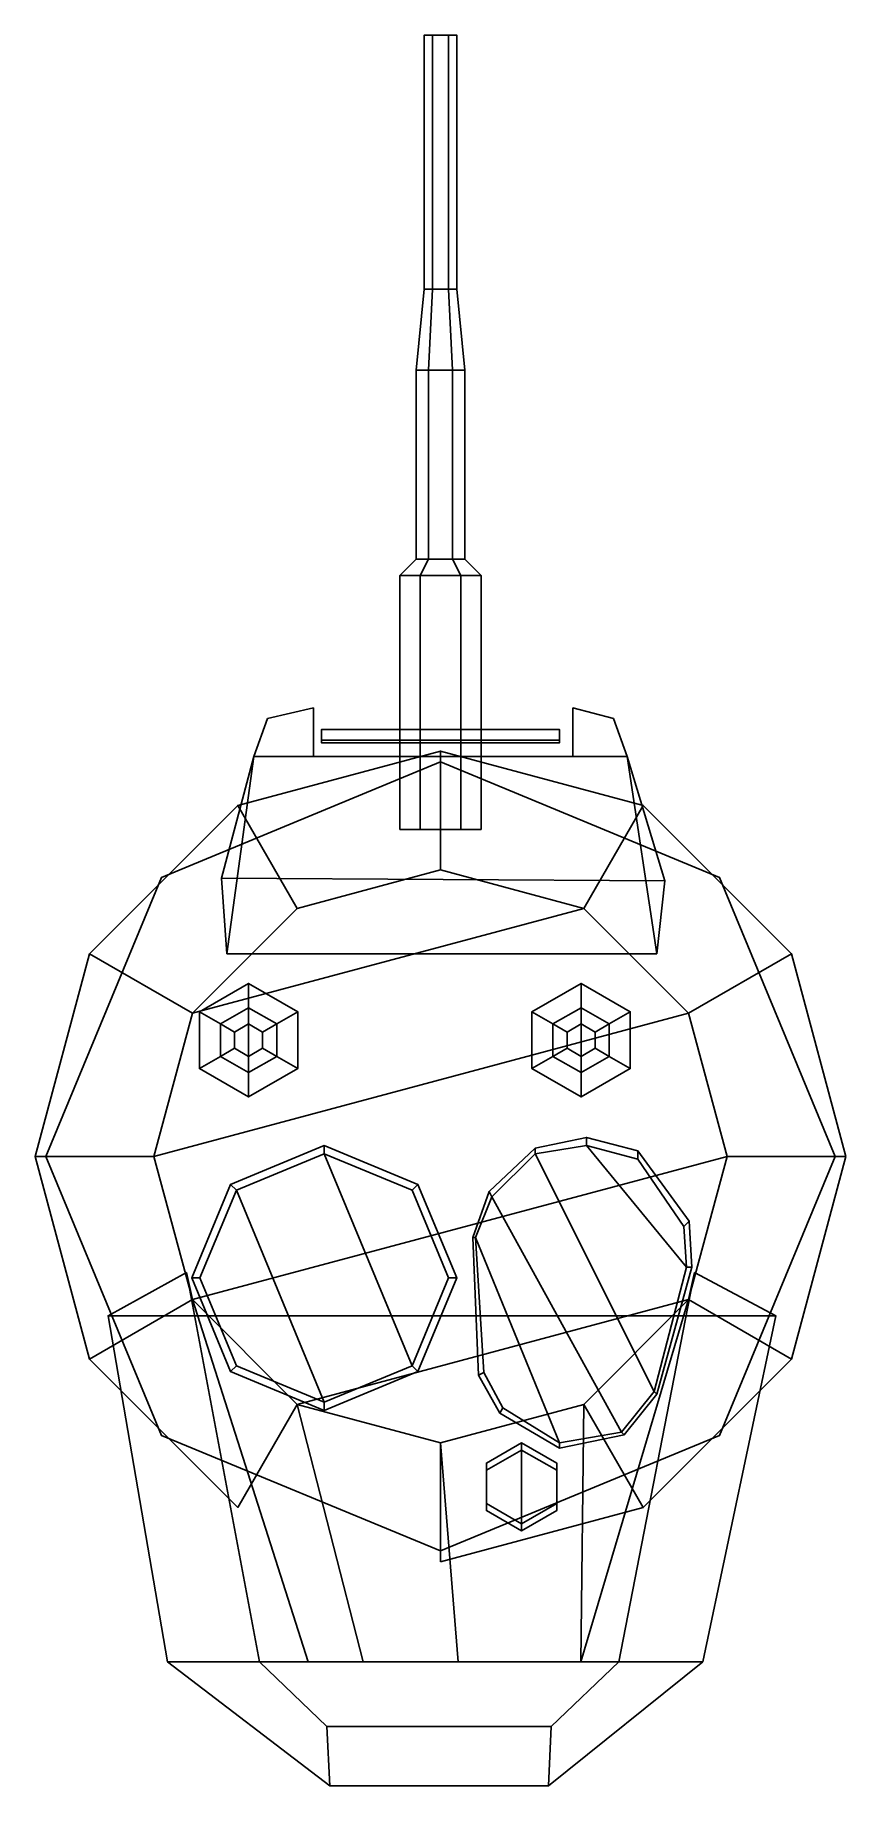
# Model space of a CAD drawing. Header units: millimetres. Extents: x -1.2 to 12.8, y -7.9 to 2.8.
# Drawn here: x 11.25 to 12.75, y -0.655 to 2.585 of the extents above.
import ezdxf

# ---------------------------------------------------------------- set-up
doc = ezdxf.new("R2010")
doc.units = ezdxf.units.MM
for name, color, linetype in [('barrel', 1, 'Continuous'), ('gunshield', 4, 'Continuous'), ('turret', 2, 'Continuous')]:
    doc.layers.add(name, color=color, linetype=linetype)

msp = doc.modelspace()

# ---------------------------------------------------------------- linework, layer by layer
at = {"layer": 'barrel'}
for points in [[(11.97, 2.585, 10.79), (12.03, 2.585, 10.79), (12.015, 2.585, 10.764), (11.985, 2.585, 10.764)], [(11.985, 2.115, 10.764), (11.97, 2.115, 10.79), (11.97, 2.585, 10.79), (11.985, 2.585, 10.764)], [(11.985, 2.585, 10.816), (12.015, 2.585, 10.816), (12.03, 2.585, 10.79), (11.97, 2.585, 10.79)], [(11.97, 2.115, 10.79), (11.985, 2.115, 10.816), (11.985, 2.585, 10.816), (11.97, 2.585, 10.79)], [(12.015, 2.115, 10.764), (11.985, 2.115, 10.764), (11.985, 2.585, 10.764), (12.015, 2.585, 10.764)], [(11.985, 2.115, 10.816), (12.015, 2.115, 10.816), (12.015, 2.585, 10.816), (11.985, 2.585, 10.816)], [(12.03, 2.115, 10.79), (12.015, 2.115, 10.764), (12.015, 2.585, 10.764), (12.03, 2.585, 10.79)], [(12.015, 2.115, 10.816), (12.03, 2.115, 10.79), (12.03, 2.585, 10.79), (12.015, 2.585, 10.816)], [(11.9775, 1.965, 10.751), (11.955, 1.965, 10.79), (11.97, 2.115, 10.79), (11.985, 2.115, 10.764)], [(11.955, 1.965, 10.79), (11.9775, 1.965, 10.829), (11.985, 2.115, 10.816), (11.97, 2.115, 10.79)], [(12.0225, 1.965, 10.751), (11.9775, 1.965, 10.751), (11.985, 2.115, 10.764), (12.015, 2.115, 10.764)], [(11.9775, 1.965, 10.829), (12.0225, 1.965, 10.829), (12.015, 2.115, 10.816), (11.985, 2.115, 10.816)], [(12.045, 1.965, 10.79), (12.0225, 1.965, 10.751), (12.015, 2.115, 10.764), (12.03, 2.115, 10.79)], [(12.0225, 1.965, 10.829), (12.045, 1.965, 10.79), (12.03, 2.115, 10.79), (12.015, 2.115, 10.816)], [(11.9775, 1.615, 10.751), (11.955, 1.615, 10.79), (11.955, 1.965, 10.79), (11.9775, 1.965, 10.751)], [(11.955, 1.615, 10.79), (11.9775, 1.615, 10.829), (11.9775, 1.965, 10.829), (11.955, 1.965, 10.79)], [(12.0225, 1.615, 10.751), (11.9775, 1.615, 10.751), (11.9775, 1.965, 10.751), (12.0225, 1.965, 10.751)], [(11.9775, 1.615, 10.829), (12.0225, 1.615, 10.829), (12.0225, 1.965, 10.829), (11.9775, 1.965, 10.829)], [(12.045, 1.615, 10.79), (12.0225, 1.615, 10.751), (12.0225, 1.965, 10.751), (12.045, 1.965, 10.79)], [(12.0225, 1.615, 10.829), (12.045, 1.615, 10.79), (12.045, 1.965, 10.79), (12.0225, 1.965, 10.829)], [(11.9625, 1.585, 10.725), (11.925, 1.585, 10.79), (11.955, 1.615, 10.79), (11.9775, 1.615, 10.751)], [(11.925, 1.585, 10.79), (11.9625, 1.585, 10.855), (11.9775, 1.615, 10.829), (11.955, 1.615, 10.79)], [(12.0375, 1.585, 10.725), (11.9625, 1.585, 10.725), (11.9775, 1.615, 10.751), (12.0225, 1.615, 10.751)], [(11.9625, 1.585, 10.855), (12.0375, 1.585, 10.855), (12.0225, 1.615, 10.829), (11.9775, 1.615, 10.829)], [(12.075, 1.585, 10.79), (12.0375, 1.585, 10.725), (12.0225, 1.615, 10.751), (12.045, 1.615, 10.79)], [(12.0375, 1.585, 10.855), (12.075, 1.585, 10.79), (12.045, 1.615, 10.79), (12.0225, 1.615, 10.829)], [(11.9625, 1.115, 10.725), (11.925, 1.115, 10.79), (11.925, 1.585, 10.79), (11.9625, 1.585, 10.725)], [(11.925, 1.115, 10.79), (11.9625, 1.115, 10.855), (11.9625, 1.585, 10.855), (11.925, 1.585, 10.79)], [(12.0375, 1.115, 10.725), (11.9625, 1.115, 10.725), (11.9625, 1.585, 10.725), (12.0375, 1.585, 10.725)], [(11.9625, 1.115, 10.855), (12.0375, 1.115, 10.855), (12.0375, 1.585, 10.855), (11.9625, 1.585, 10.855)], [(12.075, 1.115, 10.79), (12.0375, 1.115, 10.725), (12.0375, 1.585, 10.725), (12.075, 1.585, 10.79)], [(12.0375, 1.115, 10.855), (12.075, 1.115, 10.79), (12.075, 1.585, 10.79), (12.0375, 1.585, 10.855)]]:
    msp.add_3dface(points, dxfattribs=at)
at = {"layer": 'gunshield'}
for points in [[(11.78, 1.3, 10.905), (11.78, 1.3, 10.66), (12.22, 1.3, 10.66), (12.22, 1.3, 10.905)], [(12.22, 1.3, 10.66), (11.78, 1.3, 10.66), (11.78, 1.3, 10.905), (12.22, 1.3, 10.905)], [(11.78, 1.275, 11.015), (11.78, 1.3, 10.905), (12.22, 1.3, 10.905), (12.22, 1.275, 11.015)], [(12.22, 1.3, 10.905), (11.78, 1.3, 10.905), (11.78, 1.275, 11.015), (12.22, 1.275, 11.015)], [(12.22, 1.28, 10.575), (11.78, 1.28, 10.575), (11.78, 1.3, 10.66), (12.22, 1.3, 10.66)], [(11.78, 1.3, 10.66), (11.78, 1.28, 10.575), (12.22, 1.28, 10.575), (12.22, 1.3, 10.66)]]:
    msp.add_3dface(points, dxfattribs=at)
at = {"layer": 'turret'}
for points in [[(11.765, 1.34, 10.7), (11.765, 1.25, 10.595), (11.655, 1.25, 10.595), (11.68, 1.32, 10.665)], [(11.68, 1.32, 10.935), (11.655, 1.25, 11.025), (11.765, 1.25, 11.025), (11.765, 1.34, 10.91)], [(11.765, 1.34, 10.91), (11.765, 1.34, 10.7), (11.68, 1.32, 10.665), (11.68, 1.32, 10.935)], [(11.765, 1.25, 11.025), (11.765, 1.25, 10.595), (11.765, 1.34, 10.7), (11.765, 1.34, 10.91)], [(12.32, 1.32, 10.665), (12.345, 1.25, 10.595), (12.245, 1.25, 10.595), (12.245, 1.34, 10.7)], [(12.32, 1.32, 10.935), (12.32, 1.32, 10.665), (12.245, 1.34, 10.7), (12.245, 1.34, 10.91)], [(12.245, 1.34, 10.7), (12.245, 1.25, 10.595), (12.245, 1.25, 11.025), (12.245, 1.34, 10.91)], [(12.245, 1.34, 10.91), (12.245, 1.25, 11.025), (12.345, 1.25, 11.025), (12.32, 1.32, 10.935)], [(11.68, 1.32, 10.665), (11.655, 1.25, 10.595), (11.655, 1.25, 11.025), (11.68, 1.32, 10.935)], [(12.345, 1.25, 11.025), (12.345, 1.25, 10.595), (12.32, 1.32, 10.665), (12.32, 1.32, 10.935)], [(12, 1.24, 10.44), (11.4838, 1.0262, 10.44), (11.4838, 1.0262, 10.575), (12, 1.24, 10.575)], [(11.655, 1.25, 10.575), (11.595, 1.025, 10.575), (11.605, 0.885, 11.03), (11.655, 1.25, 11.025)], [(12.345, 1.25, 10.575), (12.415, 1.02, 10.575), (11.595, 1.025, 10.575), (11.655, 1.25, 10.575)], [(11.655, 1.25, 11.025), (11.605, 0.885, 11.03), (12.4, 0.885, 11.03), (12.345, 1.25, 11.025)], [(12.345, 1.25, 11.025), (12.345, 1.25, 10.575), (11.655, 1.25, 10.575), (11.655, 1.25, 11.025)], [(12.5162, 1.0262, 10.44), (12, 1.24, 10.44), (12, 1.24, 10.575), (12.5162, 1.0262, 10.575)], [(12.4, 0.885, 11.03), (12.415, 1.02, 10.575), (12.345, 1.25, 10.575), (12.345, 1.25, 11.025)], [(11.735, 0.969, 11.12), (11.541, 0.775, 11.12), (12.265, 0.969, 11.12), (12, 1.04, 11.12)], [(11.4838, 1.0262, 10.44), (11.27, 0.51, 10.44), (11.27, 0.51, 10.575), (11.4838, 1.0262, 10.575)], [(12.73, 0.51, 10.44), (12.5162, 1.0262, 10.44), (12.5162, 1.0262, 10.575), (12.73, 0.51, 10.575)], [(11.541, 0.775, 11.12), (11.47, 0.51, 11.12), (12.459, 0.775, 11.12), (12.265, 0.969, 11.12)], [(11.645, 0.83, 11.12), (11.5541, 0.7775, 11.12), (11.593, 0.755, 11.21), (11.645, 0.785, 11.21)], [(11.7359, 0.7775, 11.12), (11.645, 0.83, 11.12), (11.645, 0.785, 11.21), (11.697, 0.755, 11.21)], [(12.26, 0.83, 11.12), (12.1691, 0.7775, 11.12), (12.208, 0.755, 11.21), (12.26, 0.785, 11.21)], [(12.3509, 0.7775, 11.12), (12.26, 0.83, 11.12), (12.26, 0.785, 11.21), (12.312, 0.755, 11.21)], [(11.645, 0.785, 11.21), (11.593, 0.755, 11.21), (11.593, 0.755, 11.27), (11.645, 0.785, 11.27)], [(11.645, 0.785, 11.27), (11.593, 0.755, 11.27), (11.619, 0.74, 11.35), (11.645, 0.755, 11.35)], [(11.697, 0.755, 11.21), (11.645, 0.785, 11.21), (11.645, 0.785, 11.27), (11.697, 0.755, 11.27)], [(11.697, 0.755, 11.27), (11.645, 0.785, 11.27), (11.645, 0.755, 11.35), (11.671, 0.74, 11.35)], [(12.26, 0.785, 11.21), (12.208, 0.755, 11.21), (12.208, 0.755, 11.27), (12.26, 0.785, 11.27)], [(12.26, 0.785, 11.27), (12.208, 0.755, 11.27), (12.234, 0.74, 11.35), (12.26, 0.755, 11.35)], [(12.312, 0.755, 11.21), (12.26, 0.785, 11.21), (12.26, 0.785, 11.27), (12.312, 0.755, 11.27)], [(12.312, 0.755, 11.27), (12.26, 0.785, 11.27), (12.26, 0.755, 11.35), (12.286, 0.74, 11.35)], [(11.47, 0.51, 11.12), (11.541, 0.245, 11.12), (12.53, 0.51, 11.12), (12.459, 0.775, 11.12)], [(11.5541, 0.7775, 11.12), (11.5541, 0.6725, 11.12), (11.593, 0.695, 11.21), (11.593, 0.755, 11.21)], [(11.593, 0.755, 11.21), (11.593, 0.695, 11.21), (11.593, 0.695, 11.27), (11.593, 0.755, 11.27)], [(11.593, 0.755, 11.27), (11.593, 0.695, 11.27), (11.619, 0.71, 11.35), (11.619, 0.74, 11.35)], [(11.619, 0.74, 11.35), (11.619, 0.71, 11.35), (11.645, 0.695, 11.35), (11.645, 0.755, 11.35)], [(11.645, 0.755, 11.35), (11.645, 0.695, 11.35), (11.671, 0.71, 11.35), (11.671, 0.74, 11.35)], [(11.697, 0.695, 11.27), (11.697, 0.755, 11.27), (11.671, 0.74, 11.35), (11.671, 0.71, 11.35)], [(11.7359, 0.6725, 11.12), (11.7359, 0.7775, 11.12), (11.697, 0.755, 11.21), (11.697, 0.695, 11.21)], [(11.697, 0.695, 11.21), (11.697, 0.755, 11.21), (11.697, 0.755, 11.27), (11.697, 0.695, 11.27)], [(12.1691, 0.7775, 11.12), (12.1691, 0.6725, 11.12), (12.208, 0.695, 11.21), (12.208, 0.755, 11.21)], [(12.208, 0.755, 11.21), (12.208, 0.695, 11.21), (12.208, 0.695, 11.27), (12.208, 0.755, 11.27)], [(12.208, 0.755, 11.27), (12.208, 0.695, 11.27), (12.234, 0.71, 11.35), (12.234, 0.74, 11.35)], [(12.234, 0.74, 11.35), (12.234, 0.71, 11.35), (12.26, 0.695, 11.35), (12.26, 0.755, 11.35)], [(12.26, 0.755, 11.35), (12.26, 0.695, 11.35), (12.286, 0.71, 11.35), (12.286, 0.74, 11.35)], [(12.312, 0.695, 11.27), (12.312, 0.755, 11.27), (12.286, 0.74, 11.35), (12.286, 0.71, 11.35)], [(12.3509, 0.6725, 11.12), (12.3509, 0.7775, 11.12), (12.312, 0.755, 11.21), (12.312, 0.695, 11.21)], [(12.312, 0.695, 11.21), (12.312, 0.755, 11.21), (12.312, 0.755, 11.27), (12.312, 0.695, 11.27)], [(11.5541, 0.6725, 11.12), (11.645, 0.62, 11.12), (11.645, 0.665, 11.21), (11.593, 0.695, 11.21)], [(11.593, 0.695, 11.27), (11.645, 0.665, 11.27), (11.645, 0.695, 11.35), (11.619, 0.71, 11.35)], [(11.593, 0.695, 11.21), (11.645, 0.665, 11.21), (11.645, 0.665, 11.27), (11.593, 0.695, 11.27)], [(11.645, 0.665, 11.27), (11.697, 0.695, 11.27), (11.671, 0.71, 11.35), (11.645, 0.695, 11.35)], [(11.645, 0.665, 11.21), (11.697, 0.695, 11.21), (11.697, 0.695, 11.27), (11.645, 0.665, 11.27)], [(11.645, 0.62, 11.12), (11.7359, 0.6725, 11.12), (11.697, 0.695, 11.21), (11.645, 0.665, 11.21)], [(12.1691, 0.6725, 11.12), (12.26, 0.62, 11.12), (12.26, 0.665, 11.21), (12.208, 0.695, 11.21)], [(12.208, 0.695, 11.27), (12.26, 0.665, 11.27), (12.26, 0.695, 11.35), (12.234, 0.71, 11.35)], [(12.208, 0.695, 11.21), (12.26, 0.665, 11.21), (12.26, 0.665, 11.27), (12.208, 0.695, 11.27)], [(12.26, 0.665, 11.27), (12.312, 0.695, 11.27), (12.286, 0.71, 11.35), (12.26, 0.695, 11.35)], [(12.26, 0.665, 11.21), (12.312, 0.695, 11.21), (12.312, 0.695, 11.27), (12.26, 0.665, 11.27)], [(12.26, 0.62, 11.12), (12.3509, 0.6725, 11.12), (12.312, 0.695, 11.21), (12.26, 0.665, 11.21)], [(11.785, 0.53, 11.12), (11.6118, 0.4582, 11.12), (11.6224, 0.4476, 11.155), (11.785, 0.515, 11.155)], [(11.9582, 0.4582, 11.12), (11.785, 0.53, 11.12), (11.785, 0.515, 11.155), (11.9476, 0.4476, 11.155)], [(12.175, 0.525, 11.12), (12.09, 0.445, 11.12), (12.095, 0.435, 11.155), (12.175, 0.515, 11.155)], [(12.27, 0.545, 11.12), (12.175, 0.525, 11.12), (12.175, 0.515, 11.155), (12.27, 0.53, 11.155)], [(12.455, 0.305, 11.155), (12.27, 0.53, 11.155), (12.175, 0.515, 11.155), (12.395, 0.075, 11.155)], [(12.365, 0.52, 11.12), (12.27, 0.545, 11.12), (12.27, 0.53, 11.155), (12.365, 0.505, 11.155)], [(12.45, 0.38, 11.155), (12.365, 0.505, 11.155), (12.27, 0.53, 11.155), (12.455, 0.305, 11.155)], [(12.46, 0.39, 11.12), (12.365, 0.52, 11.12), (12.365, 0.505, 11.155), (12.45, 0.38, 11.155)], [(11.27, 0.51, 10.44), (11.4838, -0.0062, 10.44), (11.4838, -0.0062, 10.575), (11.27, 0.51, 10.575)], [(11.541, 0.245, 11.12), (11.735, 0.051, 11.12), (12.459, 0.245, 11.12), (12.53, 0.51, 11.12)], [(11.6224, 0.4476, 11.155), (11.785, 0.055, 11.155), (11.9476, 0.1224, 11.155), (11.785, 0.515, 11.155)], [(11.785, 0.515, 11.155), (11.9476, 0.1224, 11.155), (12.015, 0.285, 11.155), (11.9476, 0.4476, 11.155)], [(12.395, 0.075, 11.155), (12.175, 0.515, 11.155), (12.095, 0.435, 11.155), (12.335, 0, 11.155)], [(12.5162, -0.0062, 10.44), (12.73, 0.51, 10.44), (12.73, 0.51, 10.575), (12.5162, -0.0062, 10.575)], [(11.6118, 0.4582, 11.12), (11.54, 0.285, 11.12), (11.555, 0.285, 11.155), (11.6224, 0.4476, 11.155)], [(12.03, 0.285, 11.12), (11.9582, 0.4582, 11.12), (11.9476, 0.4476, 11.155), (12.015, 0.285, 11.155)], [(11.555, 0.285, 11.155), (11.6224, 0.1224, 11.155), (11.785, 0.055, 11.155), (11.6224, 0.4476, 11.155)], [(12.09, 0.445, 11.12), (12.06, 0.36, 11.12), (12.065, 0.36, 11.155), (12.095, 0.435, 11.155)], [(12.335, 0, 11.155), (12.095, 0.435, 11.155), (12.065, 0.36, 11.155), (12.22, -0.02, 11.155)], [(12.465, 0.305, 11.12), (12.46, 0.39, 11.12), (12.45, 0.38, 11.155), (12.455, 0.305, 11.155)], [(12.06, 0.36, 11.12), (12.07, 0.105, 11.12), (12.08, 0.11, 11.155), (12.065, 0.36, 11.155)], [(12.22, -0.02, 11.155), (12.065, 0.36, 11.155), (12.08, 0.11, 11.155), (12.115, 0.045, 11.155)], [(11.385, 0.215, 10.575), (11.495, -0.425, 10.575), (11.665, -0.425, 11.085), (11.53, 0.295, 11.12)], [(11.53, 0.295, 11.12), (11.665, -0.425, 11.085), (11.7551, -0.425, 11.085), (11.541, 0.245, 11.12)], [(12.459, 0.245, 11.12), (12.2597, -0.425, 11.085), (12.33, -0.425, 11.085), (12.47, 0.295, 11.12)], [(12.33, -0.425, 11.085), (12.485, -0.425, 10.575), (12.62, 0.215, 10.575), (12.47, 0.295, 11.12)], [(12.4, 0.07, 11.12), (12.465, 0.305, 11.12), (12.455, 0.305, 11.155), (12.395, 0.075, 11.155)], [(11.54, 0.285, 11.12), (11.6118, 0.1118, 11.12), (11.6224, 0.1224, 11.155), (11.555, 0.285, 11.155)], [(11.9582, 0.1118, 11.12), (12.03, 0.285, 11.12), (12.015, 0.285, 11.155), (11.9476, 0.1224, 11.155)], [(11.541, 0.245, 11.12), (11.7551, -0.425, 11.085), (11.8572, -0.425, 11.085), (11.735, 0.051, 11.12)], [(11.735, 0.051, 11.12), (12, -0.02, 11.12), (12.265, 0.051, 11.12), (12.459, 0.245, 11.12)], [(12.265, 0.051, 11.12), (12.2597, -0.425, 11.085), (12.2597, -0.425, 11.085), (12.459, 0.245, 11.12)], [(12.62, 0.215, 10.575), (12.485, -0.425, 10.575), (11.495, -0.425, 10.575), (11.385, 0.215, 10.575)], [(11.6118, 0.1118, 11.12), (11.785, 0.04, 11.12), (11.785, 0.055, 11.155), (11.6224, 0.1224, 11.155)], [(11.785, 0.04, 11.12), (11.9582, 0.1118, 11.12), (11.9476, 0.1224, 11.155), (11.785, 0.055, 11.155)], [(12.07, 0.105, 11.12), (12.11, 0.035, 11.12), (12.115, 0.045, 11.155), (12.08, 0.11, 11.155)], [(12.34, -0.005, 11.12), (12.4, 0.07, 11.12), (12.395, 0.075, 11.155), (12.335, 0, 11.155)], [(11.735, 0.051, 11.12), (11.8572, -0.425, 11.085), (12.0329, -0.425, 11.085), (12, -0.02, 11.12)], [(12, -0.02, 11.12), (12.0329, -0.425, 11.085), (12.2597, -0.425, 11.085), (12.265, 0.051, 11.12)], [(12.11, 0.035, 11.12), (12.22, -0.03, 11.12), (12.22, -0.02, 11.155), (12.115, 0.045, 11.155)], [(12.22, -0.03, 11.12), (12.34, -0.005, 11.12), (12.335, 0, 11.155), (12.22, -0.02, 11.155)], [(11.4838, -0.0062, 10.44), (12, -0.22, 10.44), (12, -0.22, 10.575), (11.4838, -0.0062, 10.575)], [(12, -0.22, 10.44), (12.5162, -0.0062, 10.44), (12.5162, -0.0062, 10.575), (12, -0.22, 10.575)], [(12.085, -0.0707, 11.2623), (12.15, -0.0333, 11.2656), (12.15, -0.0203, 11.1161), (12.085, -0.0576, 11.1129)], [(12.15, -0.0333, 11.2656), (12.215, -0.0707, 11.2623), (12.215, -0.0576, 11.1129), (12.15, -0.0203, 11.1161)], [(12.085, -0.0707, 11.2623), (12.085, -0.1454, 11.2558), (12.15, -0.1828, 11.2525), (12.15, -0.0333, 11.2656)], [(12.085, -0.1454, 11.2558), (12.085, -0.0707, 11.2623), (12.085, -0.0576, 11.1129), (12.085, -0.1323, 11.1063)], [(12.15, -0.0333, 11.2656), (12.15, -0.1828, 11.2525), (12.215, -0.1454, 11.2558), (12.215, -0.0707, 11.2623)], [(12.215, -0.0707, 11.2623), (12.215, -0.1454, 11.2558), (12.215, -0.1323, 11.1063), (12.215, -0.0576, 11.1129)], [(12.15, -0.1828, 11.2525), (12.085, -0.1454, 11.2558), (12.085, -0.1323, 11.1063), (12.15, -0.1697, 11.1031)], [(12.215, -0.1454, 11.2558), (12.15, -0.1828, 11.2525), (12.15, -0.1697, 11.1031), (12.215, -0.1323, 11.1063)], [(11.665, -0.425, 11.085), (11.495, -0.425, 10.575), (12.485, -0.425, 10.575), (12.33, -0.425, 11.085)], [(12.33, -0.425, 11.085), (12.485, -0.425, 10.575), (11.495, -0.425, 10.575), (11.665, -0.425, 11.085)], [(11.495, -0.425, 10.575), (11.795, -0.655, 10.575), (11.79, -0.545, 11.065), (11.665, -0.425, 11.085)], [(12.485, -0.425, 10.575), (12.2, -0.655, 10.575), (11.795, -0.655, 10.575), (11.495, -0.425, 10.575)], [(11.665, -0.425, 11.085), (11.79, -0.545, 11.065), (12.205, -0.545, 11.065), (12.33, -0.425, 11.085)], [(12.205, -0.545, 11.065), (12.2, -0.655, 10.575), (12.485, -0.425, 10.575), (12.33, -0.425, 11.085)], [(11.79, -0.545, 11.065), (11.795, -0.655, 10.575), (12.2, -0.655, 10.575), (12.205, -0.545, 11.065)]]:
    msp.add_3dface(points, dxfattribs=at)

# ---------------------------------------------------------------- meshes
mesh = msp.add_polymesh((2, 12), dxfattribs=dict(at, n_close=True))
for k, corner in enumerate([(12, -0.24, 10.575), (12.375, -0.1395, 10.575), (12.6495, 0.135, 10.575), (12.75, 0.51, 10.575), (12.6495, 0.885, 10.575), (12.375, 1.1595, 10.575), (12, 1.26, 10.575), (11.625, 1.1595, 10.575), (11.3505, 0.885, 10.575), (11.25, 0.51, 10.575), (11.3505, 0.135, 10.575), (11.625, -0.1395, 10.575), (12, -0.02, 11.12), (12.265, 0.051, 11.12), (12.459, 0.245, 11.12), (12.53, 0.51, 11.12), (12.459, 0.775, 11.12), (12.265, 0.969, 11.12), (12, 1.04, 11.12), (11.735, 0.969, 11.12), (11.541, 0.775, 11.12), (11.47, 0.51, 11.12), (11.541, 0.245, 11.12), (11.735, 0.051, 11.12)]):
    mesh.set_mesh_vertex(divmod(k, 12), corner)

doc.saveas('drawing.dxf')
